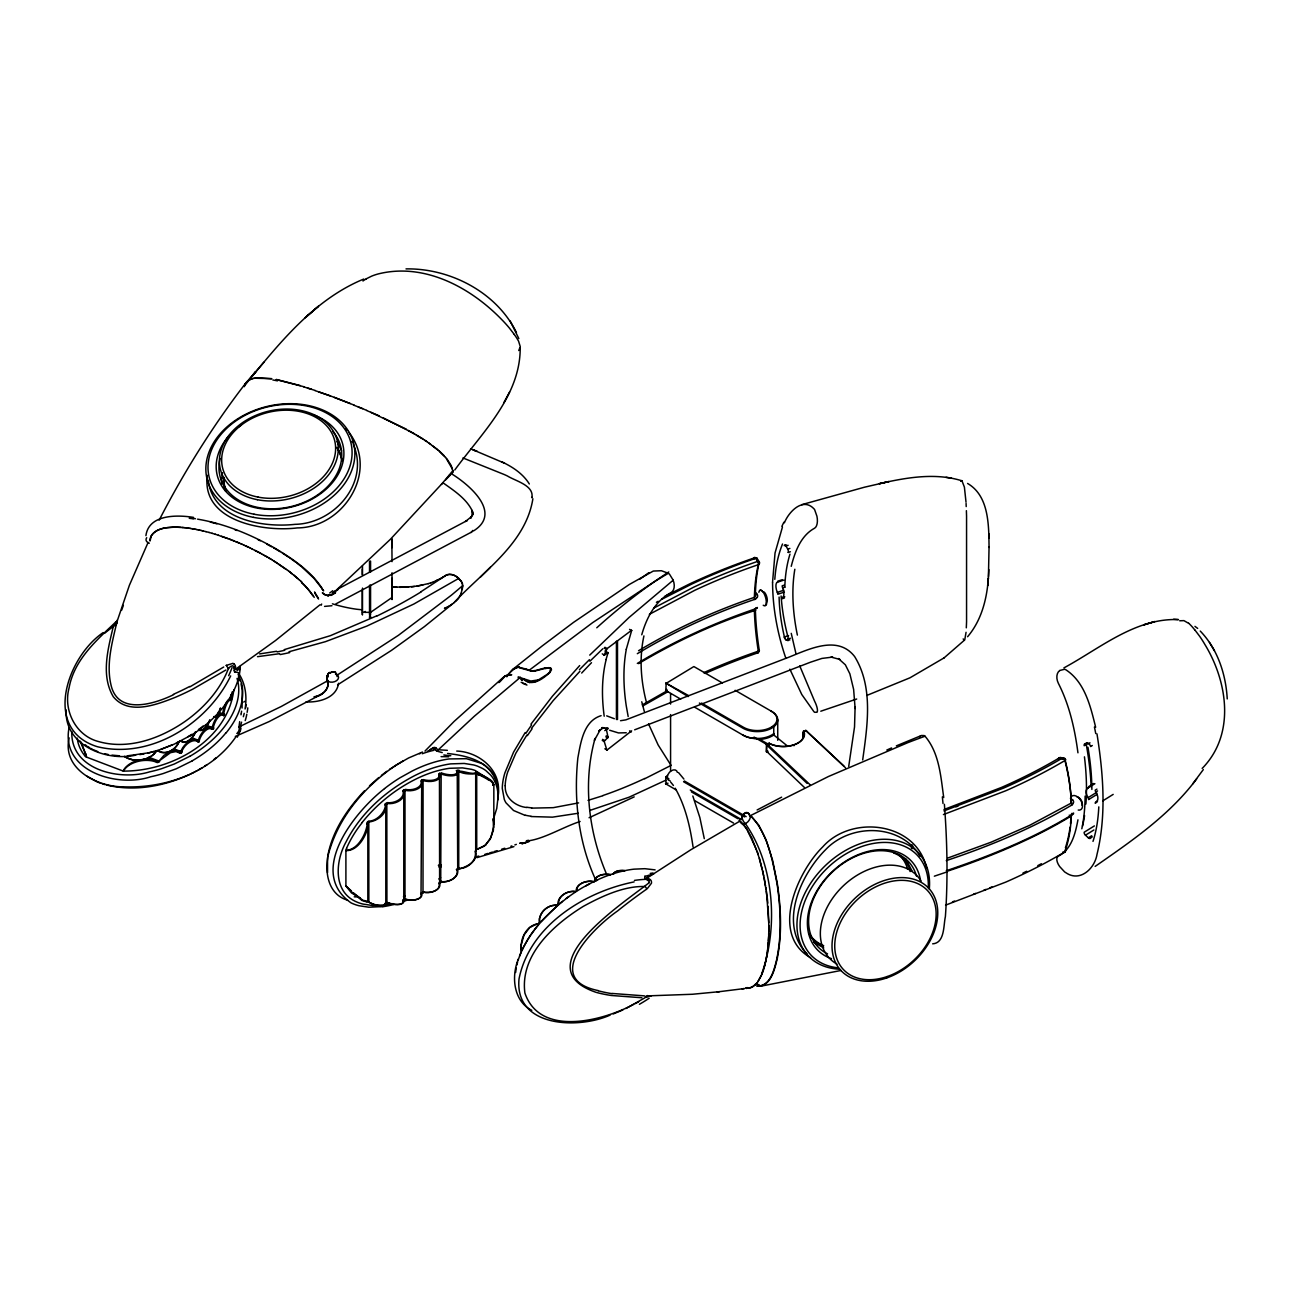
<?xml version="1.0" encoding="UTF-8"?>
<svg xmlns="http://www.w3.org/2000/svg" width="1292" height="1292" viewBox="0 0 1292 1292"><rect width="100%" height="100%" fill="white"/><g stroke="black" fill="none" stroke-linecap="round" stroke-linejoin="round"><path stroke-width="1.5" d="M345.901 886.037L345.901 850.491M362.261 614.54L362.261 591.219M362.261 574.569L362.261 569.013M365.2 612.489L365.2 611.423M392.041 599.569L392.041 578.283M392.041 547.663L392.041 539.281M787.426 746.001L773.747 734.97L773.763 726.605L772.067 726.718M777.736 719.725L777.736 740.3M71.819 731.53C70.317 769.919 119.817 781.127 149.63 771.841A91.684 59.125 -4.2 0 0 161.565 768.692L174.275 764.04L189.762 756.321M944.387 804.302C947.214 841.641 948.037 879.238 945.389 916.593C943.402 925.25 944.92 943.031 932.679 943.822M481.868 776.217L490.685 780.949L493.851 784.309L493.802 827.106M768.95 927.091L768.675 934.875M1096.973 733.856C1103.287 773.537 1106.598 815.058 1096.989 854.448C1094.744 868.531 1079.951 882.581 1065.819 872.665A7.219 3.472 49.9 0 1 1064.576 871.858L1059.65 866.528A10.368 5.12 50 0 1 1058.374 856.176C1071.617 849.377 1075.412 833.259 1077.948 819.822M493.883 784.712L492.866 785.278M423.001 892.82L423.082 779.932L421.741 779.98M233.82 689.912C227.392 740.817 171.206 771.356 123.418 771.098M772.535 582.45L775.038 552.992L782.451 527.023M385.807 902.833L385.791 805.126L386.825 803.995L386.922 903.415M768.772 931.855L768.95 925.54M608.048 652.654L606.061 659.485M498.001 799.748L498.082 796.954A54.522 34.561 -54.6 0 0 495.417 782.807L494.901 781.579M768.692 744.806L769.079 743.271A21.189 12.226 0 0 0 793.304 744.983A21.189 12.226 0 0 0 804.27 732.419A21.076 12.177 0 0 0 803.979 731.547L803.769 731.046M768.853 933.163L768.385 940.77M387.439 902.51A12.872 5.184 15.3 0 0 399.987 904.174A12.872 5.184 15.3 0 0 403.459 899.668L402.959 900.427L403.782 899.7L403.782 791.528A12.888 8.479 -10.8 0 1 400.035 800.378A12.888 8.479 -10.8 0 1 387.196 803.527M664.928 596.306L689.282 584.097A529.785 305.865 0 0 1 754.173 557.95A2.39 1.793 12.1 0 1 757.435 559.048L759.26 562.165A174.743 68.25 72.5 0 0 755.788 585.76L755.368 593.464A2.132 1.744 -69.8 0 1 755.675 594.159L755.255 596.468A1.873 1.68 -84.1 0 1 754.367 597.356C714.056 611.068 675.086 628.784 638.555 650.732M688.168 696.582L665.881 683.113L688.684 695.661M668.933 778.898L665.735 777.057L667.399 775.475M604.172 655.141L607.03 648.665L631.578 630.302M768.74 936.151L768.046 945.098M239.698 721.614L239.181 725.41A5.798 1.163 -81.9 0 0 239.101 727.348A3.731 2.164 -0.5 0 1 240.409 726.217L241.588 722.147M404.994 899.83L404.994 789.735L403.847 789.864M966.303 627.831L966.464 624.262A137.582 25.856 82.2 0 0 966.561 621.646L966.561 516.235A136.241 25.614 82.2 0 0 966.464 513.166L966.384 510.679M231.316 700.248L231.882 694.337M988.816 569.578C988.17 593.303 983.357 618.206 967.579 636.746M739.412 820.355L742.141 818.304A6.218 2.923 67.9 0 0 745.322 823.569C774.296 864.736 778.559 927.591 761.553 974.136M988.428 576.539L989.058 546.839M231.494 698.81L230.444 698.827L230.557 697.115M966.061 632.305L964.753 639.895L943.967 657.967M240.312 666.091C239.795 680.916 232.851 694.773 223.887 706.304A142.54 94.687 -5.7 0 1 190.328 735.81M150.082 540.944L151.099 536.568M223.581 715.784L223.5 714.04L218.316 712.102M739.105 820.21L741.091 818.611M768.401 942.029L767.755 947.94M774.118 735.035L773.795 734.938A20.979 12.113 0 0 1 772.099 736.02A21.237 12.258 0 0 1 760.148 739.395L757.08 738.733L759.131 738.426A20.462 11.806 0 0 0 773.714 733.695L773.843 733.598M423.098 892.013A12.484 7.413 -1.2 0 0 435.711 890.446A12.484 7.413 -1.2 0 0 439.619 883.147L439.458 773.327M439.748 883.066L441.153 882.371L439.764 882.63M987.653 585.696L988.348 578.025L987.702 585.147M230.638 696.259L230.8 694.547M493.528 827.526L490.895 837.491L485.598 845.065M631.675 630.448L626.265 649.311M231.914 693.933L232.124 691.979M532.885 498.728C525.779 543.932 482.723 571.516 453.783 602.912M521.031 944.791L521.322 950.25M768.029 946.309L767.61 949.329M366.831 901.735L367.832 901.057L367.832 823.941L366.831 823.698A11.466 8.673 -49.4 0 1 367.041 825.41C365.265 835.569 357.286 849.974 346.095 850.298M148.112 542.414L129.41 585.228L116.894 621.953A3.731 2.213 8.6 0 1 115.586 623.115L115.892 621.872M515.637 972.472L516.235 968.063M521.047 944.63L521.241 949.588M1070.503 823.731L1071.133 816.043A2.439 1.599 -69.7 0 1 1072.021 813.298M149.791 540.476C150.599 532.675 159.045 528.67 166.006 527.83M521.29 944.581C521.807 935.537 528.121 924.846 538.409 923.732A1.696 1.244 -73.5 0 0 539.426 921.761L539.458 918.305M521.306 944.42L523.987 935.166M145.915 535.663C148.758 514.119 177.424 514.797 193.574 517.398M767.432 950.734L767.723 949.119M475.747 851.541C478.218 863.008 464.086 867.433 457.723 869.613L457.239 770.5M767.254 952.107L767.561 950.508M242.072 708.048L242.25 689.88M327.538 857.42L327.538 872.681M462.278 589.556L462.633 585.68A7.219 5.459 35.5 0 0 462.455 584.275L462.439 583.693M767.383 951.881L766.85 954.836M518.754 350.536L520.288 346.724L518.609 341.266A43.024 30.572 50.8 0 0 514.264 334.466M403.782 899.83L404.832 899.781M69.074 727.622C60.401 771.259 117.427 788.023 150.76 776.75A95.479 61.661 -3.9 0 0 163.212 773.537L176.358 768.74L192.33 760.827M767.19 953.254L766.414 957.501M328.023 676.055L327.942 677.04L328.055 675.91M440.717 882.21L441.153 773.327L439.764 773.246M245.06 709.033C247.176 696.614 245.545 683.113 238.148 672.631M241.604 711.198L241.233 713.41M327.716 856.241C332.238 831.144 347.16 809.163 364.376 790.898M766.77 955.951L766.172 958.809M862.685 759.938C867.336 726.136 873.618 687.199 854.626 656.546C836.602 633.338 805.562 651.12 784.422 658.904L625.845 719.87L620.548 720.71M338.552 683.258C336.55 698.084 318.688 702.638 305.978 701.911M241.12 713.975L240.974 714.815M191.927 737.813L199.259 740.591A11.806 6.137 -62.2 0 1 205.363 730.707A11.806 6.137 -62.2 0 1 212.518 729.35L206.801 726.588M766.301 958.583L765.655 961.393M452.765 472.194L452.83 471.855A7.219 4.361 27.3 0 0 452.798 470.756L451.215 465.54L446.951 458.935M207.318 475.311C201.084 521.483 263.52 532.11 297.273 527.911C343.64 527.766 379.299 471.047 348.888 432.384M766.043 959.891L765.381 962.653M69.154 737.877C61.741 769.16 97.885 787.28 124.194 786.844C165.99 788.362 211.533 772.261 235.887 736.844M777.122 957.76C774.506 967.95 770.936 986.927 756.886 985.909M777.445 957.873C774.829 968.112 771.243 987.136 757.128 986.119M173.629 694.676C155.121 703.672 120.043 715.009 111.645 687.457C105.363 665.057 112.42 641.962 117.346 620.015M848.715 766.382L854.529 726.944L855.11 706.789L855.126 708.517L853.624 689.379L849.861 673.794L845.356 664.799L838.395 658.549L839.913 659.453L831.079 657.095L832.678 657.079L821.938 658.419L810.472 662.215L634.663 729.802M213.277 729.269L213.874 727.994L205.703 725.183M539.943 917.611C541.558 910.376 548.858 904.755 556.287 905.272A1.615 1.147 -24.2 0 0 557.837 904.707L558.386 903.544L558.176 904.352M367.8 901.235L368.85 902.026L368.801 821.227A1.777 1.373 -43.6 0 0 367.832 821.631M244.22 713.346L243.348 716.721M765.09 963.88L765.51 962.411M516.832 965.076L517.591 962.072M244.366 386.679L244.786 385.355M791.237 566.332C794.903 551.942 800.701 535.744 814.541 528.234A10.368 5.071 81.1 0 0 816.932 516.235L814.654 509.71A7.203 3.618 81.4 0 0 813.863 508.709C802.671 496.984 788.637 512.02 784.405 522.792M765.219 963.654L764.476 966.319M764.929 964.882L764.153 967.514M386.793 903.269L385.985 902.801M641.753 634.776C646.42 618.141 655.157 600.925 671.049 592.576A10.368 6.864 69.9 0 0 673.148 580.221M763.814 968.693L764.283 967.272M198.984 741.899L198.031 741.996L198.903 740.445M763.943 968.451L763.217 970.744M518.027 960.57C526.474 934.617 546.419 913.848 567.576 897.552A136.807 88.647 -52.6 0 1 583.516 887.071L595.709 880.595M461.26 593.093L462.762 585.551A945.97 546.161 0 0 1 451.279 595.273L398.437 635.309L336.954 675.248A27.568 15.859 42 0 1 337.034 676.572M518.318 959.068C511.196 976.558 513.344 1000.961 531.787 1010.344M762.829 971.859L763.071 970.986M121.658 610.179L123.37 605.367M556.287 905.272L557.692 904.723M762.425 972.941L762.684 972.101M244.656 385.517C278.281 344.56 313.262 299.825 363.779 279.04M384.838 903.479C387.923 908.712 372.015 904.416 368.85 902.026M493.011 820.468L496.758 808.453L498.421 793.789A58.237 36.79 -54.8 0 0 495.611 778.688L495.046 777.396A66.926 42.297 -54.7 0 0 490.605 770.517L485.485 765.768A81.945 51.793 -54.6 0 0 481.981 763.524L466.428 758.695L449.099 758.937A142.766 90.359 -54.7 0 0 411.89 771.179L400.019 777.784A136.807 86.871 -54.9 0 0 384.515 788.588M345.965 850.201L346.644 848.44M519.562 956.032L521.144 952.091M762.005 974.007L762.28 973.183M237.97 668.804L237.244 670.387M223.355 714.831L219.705 713.62M198.112 741.866L198.128 741.802A12.242 7.477 -51.8 0 0 181.623 751.96M439.7 883.26L439.458 882.84M761.876 974.265L758.033 981.549M178.974 742.076C175.922 749.57 165.877 755.723 158.254 751.169M460.533 594.74L461.389 592.98M454.784 469.981C481.528 433.321 520.45 396.402 520.208 347.806M761.44 975.315L757.451 982.34M230.67 675.91C207.673 723.326 150.728 759.825 97.255 746.679C41.683 729.334 67.572 656.497 103.198 632.579M457.675 869.758L457.449 869.225M649.133 882.711C624.311 902.656 523.276 967.611 596.177 992.369A212.486 148.063 -46.6 0 0 611.342 995.486L641.914 997.747M178.603 742.335C175.567 749.441 166.232 755.449 158.868 750.943M521.968 950.282L522.824 948.457M321.66 604.042L321.143 605.254M524.164 934.81L529.704 927.511L537.181 923.861M523.26 947.553L527.701 939.575M245.06 384.435L245.69 383.304M385.807 903.156L386.696 903.334M475.731 851.347A1.76 1.308 -76.7 0 1 476.732 849.345L476.716 773.601L477.685 772.713M159.142 520.192C184.045 471.903 212.922 425.601 246.158 382.594L246.982 381.641M224.162 715.413L224.566 714.105L223.564 714.056M503.832 402.684L509.516 392.122M477.281 772.664L475.876 771.889M459.677 596.306L460.663 594.627M151.019 536.148C155.541 528.412 165.78 527.491 173.822 527.152M452.362 473.114L452.959 471.693A7.219 4.361 27.3 0 0 452.927 470.595M181.155 753.091A1.615 1.05 -50.8 0 1 179.911 753.123L175.987 751.589L170.496 752.671L158.981 761.085L164.019 755.303L170.835 751.395L176.713 750.604L182.188 751.928L181.445 752.897M1073.539 813.815C1034.117 838.137 990.27 855.869 946.277 870.743M506.852 676.443L508.725 673.536M506.852 676.75L511.81 670.16L542.091 646.032L573.567 622.356L629.285 584.501L653.316 571.048L661.407 570.725L668.319 573.293A7.203 4.861 70.2 0 1 669.466 574.149L673.213 580.189L629.043 617.479L589.733 655.109M475.698 851.347L475.698 772.487C473.324 775.265 461.728 770.29 458.789 771.308C463.634 774.651 473.696 774.102 476.716 773.601M155.686 751.896L155.734 751.815A1.97 1.405 -31 0 1 156.138 751.314C150.841 760.374 133.964 763.055 124.355 756.482M421.483 892.917L421.03 893.693L421.741 781.24L422.791 780.933M498.906 682.612L504.623 676.314M528.234 938.719L530.463 935.279M525.23 732.516L513.602 752.073L504.865 772.955A42.41 23.369 -62.1 0 0 502.281 788.459L504.3 799.425A52.584 29.005 -62.2 0 0 505.963 802.8L513.554 810.504L525.23 815.413M526.861 735.067L515.815 753.268L507.627 772.228A33.204 17.539 -64 0 0 505.172 785.811M458.692 597.776L459.807 596.177M1203.337 769.548L1192.629 784.018M644.918 875.911L644.692 877.526A5.766 2.358 17.2 0 0 645.402 878.528A3.731 2.584 -47.3 0 0 647.47 877.785L690.832 849.765L739.702 821.244M158.125 762.442A1.97 1.437 -31.9 0 1 156.623 762.328L156.703 761.23L148.467 758.146M499.826 681.724L504.946 676.378A42.991 20.107 68.2 0 1 510.065 674.731L511.68 674.779M245.561 383.466L255.655 371.789L245.189 384.273M531.044 934.423L534.032 930.24M530.931 724.198L552.443 696.194L579.672 665.574M531.545 728.317L553.218 700.571L579.93 671.275M179.927 753.107L179.879 752.122L173.564 749.748M606.061 727.945L608.031 737.344L604.172 741.301L606.885 750.151L631.643 730.852M539.507 921.632C538.425 913.089 547.63 904.335 556.82 905.353M534.646 929.416L537.827 925.379M457.61 599.181L458.838 597.663M226.148 732.822C236.452 720.242 244.414 704.14 242.379 687.489A93.799 60.32 -4.3 0 0 241.636 683.436L238.099 674.23M1196.65 778.898C1169.599 815.123 1131.824 840.931 1095.148 866.415M115.796 621.969C96.319 640.444 74.064 659.905 69.057 688.022C63.033 710.18 75.743 735.762 98.563 741.56C128.489 750.119 160.386 738.491 185.079 721.42C202.489 709.082 217.605 692.851 226.488 673.277C227.731 670.306 228.781 666.236 232.544 665.751A2.148 1.599 -79.8 0 1 233.852 667.576M757.29 982.614L755.562 984.472M392.138 597.405L370.465 612.44L362.454 612.198M362.245 822.358C376.343 804.674 394.302 790.042 414.457 779.803A133.851 84.852 -54.6 0 1 449.471 768.304L462.471 767.884L471.467 769.321A89.196 56.541 -54.6 0 1 475.165 770.484L486.616 777.881A58.689 37.193 -54.6 0 1 488.231 779.77M199.21 741.705L199.323 740.607M255.655 371.789L253.426 374.389L263.923 362.228M509.403 672.971L514.41 668.755M475.553 851.573L475.295 851.767A1.793 1.373 -45.1 0 1 475.44 850.798M531.965 497.275C533.838 485.291 515.669 481.108 507.368 475.957A137.582 68.137 37.1 0 0 504.381 474.584L462.94 457.949M756.692 983.357L755.4 984.746M549.988 672.292L551.523 669.757L550.86 668.093A7.736 6.686 -82.2 0 0 548.438 667.673M445.692 479.849L450.65 474.648M456.415 600.489L457.739 599.052M541.057 921.567L558.693 904.384M441.476 484.452L442.898 482.917M422.985 892.707L421.741 892.804L422.791 892.514M424.987 751.072L454.154 721.388L503.622 677.04M647.97 875.75L647.47 877.785M480.398 577.136L490.33 567.269M589.879 661.246L602.831 648.762M442.235 752.59L438.327 751.524A5.766 2.116 14.2 0 1 436.599 750.749A3.731 2.164 -59.5 0 0 438.343 749.748L474.277 716.285L520.466 677.25M455.139 601.733L456.544 600.376M328.055 596.274L328.927 595.451M369.512 785.794L378.734 777.574M639.928 579.139L648.859 572.679M353.281 892.74L362.794 900.217L368.026 901.412M485.63 845.049L477.265 849.248L484.355 846.131L490.12 839.332L493.415 830.11L493.35 821.227M246.853 381.802L247.757 380.946M456.318 869.629L458.708 867.465M335.226 592.753L330.397 595.354M237.13 733.485L239.246 730.416A3.731 2.939 -4.6 0 1 240.635 728.72A4.102 2.439 -27 0 1 240.005 731.046A5.039 2.649 -33.4 0 1 238.923 732.209M335.597 592.737L331.382 595.257A11.257 6.04 67.2 0 1 330.687 595.402L390.232 539.458L441.751 483.935A945.97 682.887 -10.7 0 0 452.798 470.756M238.729 732.209L237.26 733.291M213.778 759.631L215.877 757.919M559.937 903.366L562.44 901.332M384.531 788.637C355.478 811.037 306.333 871.454 351.036 902.866A95.479 60.207 -54.5 0 0 359.014 905.74L368.834 907.21L382.884 906.548M526.571 669.224L529.332 670.144L592.624 622.647L654.091 581.885A945.97 546.161 -60 0 1 668.319 573.293M381.415 775.41L386.793 771.308M604.317 655.222L607.934 652.525M429.865 749.861L432.594 748.116M453.912 602.783L424.422 626.604L391.524 650.344L337.616 684.841M647.292 888.654L651.426 883.276A5.039 4.409 -29.5 0 0 651.426 881.709A4.102 3.537 -43.7 0 0 649.86 879.351A3.731 1.793 -56.6 0 1 648.1 880.546A14.713 6.072 16.8 0 1 645.257 878.544M604.43 655.157L602.25 653.849M247.628 381.108L248.613 380.316M566.219 898.424L568.771 896.583M445.417 575.651L420.853 591.817M473.47 530.947C502.879 512.73 468.544 484.08 451.118 473.55M181.106 740.962L180.266 741.043M438.812 878.996L440.637 877.736M450.86 605.011L452.475 603.881M389.506 769.37L403.039 760.956M394.658 766.124C365.604 786.053 340.91 814.428 330.154 848.408C323.63 866.625 325.859 894.048 347.726 900.217M438.925 883.05L441.46 881.322M234.611 671.937A5.798 1.421 -85 0 1 234.24 670.79A3.731 2.681 -10.1 0 1 235.532 669.256L275.535 640.509L320.028 604.769M403.492 790.042L402.959 791.059A12.258 8.091 -12.3 0 1 399.357 799.506A12.258 8.091 -12.3 0 1 387.261 802.655M512.827 669.385L514.426 668.416M944.145 657.854L909.988 677.799L866.787 695.451M204.653 766.172L207.043 764.589M1059.666 670.5L1064.576 669.272A7.203 4.99 68.5 0 1 1065.819 669.757C1084.909 682.208 1090.545 706.449 1095.648 727.251M443.188 577.12L445.546 575.521A10.368 7.72 36.2 0 1 458.757 578.364L460.873 581.045M226.148 665.445L232.835 663.41M315.216 696.808C322.402 695.516 329.557 689.201 327.926 681.272M427.507 751.314L428.427 750.733M223.726 667.011L189.94 686.827M228.151 668.578L228.523 668.335A3.731 1.308 57.5 0 1 226.342 665.315M225.874 670.015L193.106 688.959A212.486 153.393 -10.7 0 1 175.001 697.454C156.38 704.754 128.651 715.542 113.276 696.711C100.469 674.957 108.27 648.051 113.599 625.167A3.731 2.471 16 0 0 116.522 624.052M666.688 689.33L665.606 690.396L680.674 699.133M719.45 991.675L692.464 994.259L646.921 995.906A3.731 2.277 89.5 0 0 644.95 997.795L625.99 1008.487M1087.589 743.627L1084.198 745.726A2.455 1.583 62.6 0 1 1085.474 743.691L1087.153 742.625M1085.474 743.675L1090.028 742.884M1092.305 745.5L1090.626 746.55A2.439 1.583 63.1 0 0 1088.349 743.966M1096.924 789.105L1095.212 790.171A2.422 1.47 58.7 0 0 1095.842 791.98L1096.181 792.529A8.123 4.829 58.8 0 1 1096.23 801.912M1095.842 791.996L1097.554 790.914M1097.554 801.056L1095.842 802.122A2.422 1.437 57.6 0 0 1095.228 803.236L1096.924 802.154M1102.819 800.846L1113.187 794.386M1094.389 825.911L1084.198 832.209A2.455 1.324 54 0 0 1085.474 835.181L1093.904 829.981M1085.474 835.197L1088.349 837.83L1091.724 835.73M1090.626 837.894L1092.305 836.845M449.325 605.964L451.005 604.898M1093.759 783.485L1088.607 786.683A2.422 1.454 59 0 1 1087.993 787.958L1094.889 783.695M394.932 765.768L408.627 757.952L422.5 752.041M1096.617 792.367L1088.009 797.697A2.422 1.421 57.8 0 1 1088.591 799.587L1097.215 794.273M1063.897 667.899C1099.799 648.519 1135.426 617.786 1178.482 619.611L1173.62 619.256M202.182 767.723L198.274 770.016M248.484 380.478L250.486 379.315M190.182 735.697L174.242 744.127L161.129 749.279M1073.377 802.397A5.313 4.296 51.9 0 1 1072.037 804.916C1032.453 828.317 989.817 846.066 946.277 860.617M1069.243 815.139A10.74 6.508 57.5 0 0 1071.133 816.043C1035.796 837.797 990.011 856.984 948.005 871.002M327.877 680.642L281.171 706.53L240.409 726.217M429.364 750.151L432.029 748.827A2.148 1.066 -31.4 0 1 434.128 748.94M440.863 578.477L443.317 576.991M421.483 780.093L421.741 781.24M638.555 663.636C675.458 641.785 714.767 623.035 755.594 610.308M638.619 1001.768L635.422 1003.593M649.343 614.346L694.757 590.315A521.903 301.311 0 0 1 758.307 564.685A2.519 2.116 -4.9 0 0 759.421 562.101M529.72 682.37L535.922 681.449L546.419 674.876A30.798 25.533 -86.7 0 0 549.746 672.066L550.602 668.513M637.327 653.687C674.343 631.368 713.83 613.232 754.754 599.359A2.422 0.953 72.4 0 1 754.383 597.372A172.999 68.137 72.4 0 1 758.307 564.62A2.439 0.969 72.4 0 0 757.58 561.439L755.755 558.322A2.439 0.953 72.4 0 0 754.205 557.966A181.284 71.399 72.4 0 0 753.947 559.016M637.327 663.426C675.054 640.638 715.38 622.308 757.144 608.257M642.269 704.931L667.14 690.768M643.125 705.739L667.899 691.705M666.252 682.709L665.751 690.655L667.205 690.251M605.98 728.72L607.725 727.703M604.769 730.626L608.257 728.623M675.877 789.767L665.509 783.663L667.996 783.21M766.98 744.014L810.068 784.745M653.671 608.128L693.788 587.133A523.26 302.102 0 0 1 757.58 561.422A2.471 1.163 -33.1 0 1 759.244 562.165M366.217 278.83L371.531 276.197A93.767 66.635 50.8 0 1 378.669 273.823C424.196 262.631 469.884 287.05 501.038 318.882A96.335 68.46 50.8 0 1 509.274 327.91L514.297 334.45M471.855 531.9L335.823 603.929M656.417 602.298L658.193 601.297M447.759 606.836L449.471 605.851M322.031 693.966L269.188 721.55L235.322 736.424M385.743 803.414L386.922 803.123L386.825 803.995M236.953 669.644L235.532 669.256M661.762 599.31L691.414 584.242A526.797 304.153 0 0 1 755.739 558.322A2.471 0.807 -46.7 0 1 757.096 558.354M741.204 818.547L741.834 818.207A5.733 3.844 -74.9 0 1 745.839 813.023A5.733 3.844 -74.9 0 1 749.748 815.995M741.333 818.482L741.705 818.288A5.976 3.989 -75.8 0 1 745.726 812.603A5.976 3.989 -75.8 0 1 749.78 815.753M195.463 771.566L196.885 770.807M450.31 474.842L449.971 475.036A10.368 6.266 28.5 0 1 449.261 475.262M337.729 589.071L467.171 520.531L465.572 521.467L471.645 516.445L470.627 518.237L473.34 513.522L472.274 515.363L472.113 510.453L472.743 514.022L472.84 512.084C467.074 499.083 454.445 490.976 443.285 482.982M585.631 885.941L589.588 883.857M757.112 809.971L781.628 797.164M441.008 578.364L433.45 581.917M665.768 780.223L629.043 797.212L589.733 810.472M633.661 1004.352C603.622 1020.518 540.201 1037.799 524.907 993.08C519.723 954.869 553.767 924.62 583.241 906.403C601.701 896.26 624.537 885.634 645.289 886.554C645.968 887.862 647.76 889.122 645.596 889.865C636.068 896.616 626.685 903.576 617.624 910.925C594.368 926.962 540.912 978.9 598.261 990.593M194.026 772.325L191.103 773.779M176.649 742.852L180.557 740.865M447.904 606.723L444.496 608.419M249.388 379.945L251.52 378.911M376.941 615.767L330.381 635.68L284.256 649.634M644.74 778.737L671.049 765.397L658.145 744.967L648.519 723.891M634.194 796.889L589.071 817.755M189.617 774.506C163.922 786.327 134.19 791.835 106.364 784.987M436.131 580.754L438.602 579.607M444.626 608.306L446.305 607.531M886.813 750.038L891.577 747.939M622.825 1009.973L613.28 1013.945M172.611 744.741L161.387 749.166M896.341 745.872L921.454 735.503L924.119 735.568A7.203 3.779 80.2 0 1 925.024 736.214C939.365 753.01 940.754 776.557 943.725 797.535M580.092 821.486C563.877 826.686 544.546 838.605 528.59 840.801M989.898 887.782L991.901 886.958M983.826 890.236L985.861 889.413M421.224 893.644L421.305 893.612A142.54 90.117 -54.7 0 0 423.97 892.174M525.263 842.82L526.361 842.4M973.538 894.209L975.622 893.418M538.602 679.867L530.818 681.045L520.983 677.864M522.016 843.563L529.122 841.221M430.85 582.87L433.595 581.804M955.854 806.854L957.97 806.095M767.642 750.749L766.544 751.153L766.64 744.014L766.366 751.831L768.029 751.734M943.951 810.908L1003.787 788.007A526.797 304.153 0 0 0 1062.541 757.984A2.471 2.148 -67.1 0 1 1065.173 759.034M943.418 814.574L1005.677 790.801A529.785 305.865 0 0 0 1064.947 760.52A2.439 1.47 57.7 0 0 1062.557 758L1059.731 757.677A523.26 302.102 0 0 1 1001.462 787.442L943.967 809.519M948.005 857.953L990.98 842.239L1029.853 825.217L1071.326 803.026L1071.133 798.973A179.217 108.48 57.5 0 0 1064.899 759.195L1064.027 759.115M952.462 901.816L954.594 901.057M945.55 905.159L1005.677 882.145A529.785 305.865 0 0 0 1064.947 851.864A2.39 1.809 16.1 0 0 1065.351 849.684M856.693 699.02L820.791 711.214M366.75 823.731L366.831 823.698A1.986 1.534 -45.2 0 1 367.267 822.18M610.099 1015.108C578.8 1029.191 514.394 1027.851 519.013 978.997C529.51 925.783 584.388 891.868 634.114 881.903M419.335 753.801L420.336 753.478M516.348 844.387L514.846 844.903M651.426 995.793L650.344 995.906M934.342 876.186L946.907 871.955M602.831 795.743L588.038 800.362M405.204 896.083L403.459 896.664M511.858 845.905L510.857 846.244M1179.693 620.774L1183.924 620.628L1188.624 623.325M158.286 751.056L158.738 750.846A1.777 1.244 -31.7 0 0 157.866 750.636M783.905 580.06L777.316 582.224A2.422 0.985 72.7 0 0 777.768 581.19L782.161 579.753M783.905 590.202L777.316 592.35A2.422 0.953 71.3 0 1 777.768 594.239L784.357 592.091M786.408 544.966L784.244 545.66A2.439 1.114 76.5 0 1 785.972 545.999L788.12 545.289M785.972 545.983L787.732 549.116L789.88 548.422M788.233 552.459L790.397 551.749M788.572 635.599L784.244 637.004A2.439 0.856 67.5 0 0 785.972 639.847L789.88 639.944M785.972 639.879L788.12 639.169M788.233 638.942L790.397 638.248M784.422 585.098L782.225 585.809A2.422 1.001 72.4 0 0 782.613 587.795L784.809 587.085M784.422 598.002L782.225 598.713A2.422 0.969 71 0 1 782.613 597.55L784.809 596.823M768.692 743.514L769.58 743.562A20.43 11.79 0 0 0 792.949 745.226A20.43 11.79 0 0 0 803.527 733.081A20.333 11.741 0 0 0 803.317 732.419L803.043 738.039M501.667 849.215L504.736 848.23M428.185 583.709L430.979 582.74M251.391 379.073L252.57 378.572M534.823 671.081L545.192 668.368M601.103 715.671C583.548 721.001 580.706 742.642 577.847 758.016C573.68 798.876 578.235 841.657 595.418 879.271M534.613 670.758L545.176 667.899M494.028 851.606L497.081 850.669M489.458 852.978L492.51 852.074M476.942 857.646L513.909 846.648M646.323 997.392L649.246 996.245L648.083 995.777A14.696 10.158 -22.5 0 1 647.486 995.551M484.904 854.319L487.94 853.431M403.928 899.507L404.8 899.587M801.767 504.655L864.38 487.229L889.041 481.545L879.367 483.676C906.128 477.652 934.907 472.436 961.765 480.737M428.314 583.596L417.122 586.164M439.878 774.263L440.766 774.376M492.963 784.955C495.417 781.062 484.678 776.686 481.189 774.602M529.413 841.383L522.016 843.837M475.795 856.871L478.815 856.047M235.499 672.389L234.595 671.969M252.441 378.734L253.684 378.298M331.947 605.722L324.567 606.4M578.606 802.897L553.267 807.662L531.545 808.13M314.004 696.808C321.32 695.742 329.476 689.783 327.926 681.53M773.908 734.873L773.989 733.614M369.011 821.227C377.506 820.646 385.129 812.006 385.533 804.916C387.487 813.75 377.103 821.163 369.06 821.97M289.02 651.749L325.423 641.672L366.896 626.071L413.828 604.042L458.676 578.445L460.194 580.156M578.332 813.233L552.475 817.158L530.931 816.544M841.076 970.453L761.747 986.006M422.855 585.001L411.437 586.875M650.231 873.408L653.074 872.988M253.539 378.459L257.318 377.765M276.617 651.265L259.627 653.913M143.945 753.898L139.811 754.625M666.107 784.276L665.735 777.057M438.343 865.317L441.299 864.784M279.573 653.687L257.512 656.675M402.959 791.059L404.8 790.704M626.249 732.742L618.497 732.935L609.663 730.238M441.283 866.771L438.812 866.9M254.718 378.233L271.691 378.621M441.202 865.511L438.731 865.478M127.262 755.852L148.725 752.8A95.479 63.243 -5.9 0 0 161.112 749.247M717.205 991.949L744.45 988.558L742.06 988.848M964.268 640.202L963.17 638.926M166.991 527.669L175.195 527.136M386.033 904.868L372.371 905.482L362.842 904.045A91.684 58.124 -54.6 0 1 355.155 901.267C332.69 890.463 335.71 860.294 346.127 841.754C360.759 813.072 386.001 790.526 414.344 775.798A138.858 88.017 -54.6 0 1 450.65 763.879L464.216 763.443L473.68 764.961A94.332 59.803 -54.6 0 1 477.588 766.188L482.449 768.417A78.295 49.629 -54.6 0 1 485.808 770.565L490.685 775.087A63.147 40.02 -54.6 0 1 494.901 781.579M135.757 755.126C106.299 761.892 63.954 744.967 66.215 709.922M414.425 586.439L399.712 587.359M604.285 727.816L601.426 728.413L603.364 727.735L598.81 731.159L600.247 729.77L594.385 740.332L595.047 738.459C582.676 782.613 588.538 831.563 606.271 873.489M408.724 586.988L393.366 587.117L396.692 587.149M406.011 268.897C450.084 268.138 496.677 292.218 516.445 332.529M258.497 377.845L271.562 378.782M457.772 770.08L459.241 770.371M509.759 674.634L511.406 674.715M748.52 987.766L746.76 987.621M748.326 988.041L746.808 987.944M174.953 527.168L180.735 527.33M644.466 995.874L612.085 993.451M176.326 527.184L183.512 527.556M447.355 750.329L438.343 749.748M356.479 896.939L354.218 896.793M519.222 667.706L531.706 671.21L529.332 670.144M519.287 667.366L526.215 669.095M119.51 755.804L111.919 755.109M181.897 527.459L184.917 527.685M362.325 609.84L356.947 609.275A171.368 117.265 48.4 0 1 332.399 603.816M1063.494 759.05L1062.072 758.905A2.471 1.809 -80.8 0 0 1059.731 757.693A2.439 1.47 57.7 0 0 1058.584 759.228M189.407 517.963L195.463 518.722M189.391 518.318L193.412 518.786M184.691 527.717L186.323 527.847M602.12 727.574L605.011 727.897M532.595 671.016L531.626 670.823M186.096 527.863L187.744 528.024M456.722 751.056C479.364 751.863 502.12 770.613 498.098 794.951L498.066 792.141M187.518 528.04L189.165 528.218M447.597 753.478C464.571 755.432 484.161 759.454 493.463 775.41M188.955 528.234L190.602 528.428M946.035 477.297L951.461 478.153M190.376 528.444L193.671 528.929M191.91 528.703L195.221 529.219M655.109 869.871L644.821 868.692L633.936 869.161A142.766 92.798 -52.7 0 0 595.709 880.692M366.767 901.945L361.938 900.476L353.039 892.966M194.995 529.236L196.772 529.51M526.861 807.516C515.718 806.483 504.348 797.875 505.269 785.73M196.562 529.542L198.322 529.833M276.359 379.444L300.277 385.614M276.23 379.606L303.927 386.744M198.112 529.849L199.889 530.156M104.636 753.721L108.221 754.496M199.679 530.188L201.455 530.511M201.245 530.544L203.038 530.883M529.655 682.58L523.147 678.849M202.828 530.899L206.106 531.642M606.675 715.849L614.346 718.723M602.928 727.671L603.848 727.897M757.112 738.749L756.854 738.669A19.751 11.402 0 0 1 743.11 735.196L694.579 707.144M130.799 759.357C139.681 762.28 151.471 758.372 155.993 751.427M457.869 771.033L458.757 771.372L458.741 868.305C466.767 869.403 476.764 861.005 475.343 851.961M205.912 531.658L209.191 532.449M755.529 610.405L755.432 610.373A10.74 4.199 72.5 0 1 754.399 609.517M208.997 532.482L212.292 533.321M130.718 759.066L127.52 758.226M104.943 784.599L102.165 783.743M212.098 533.354L215.425 534.258M518.237 676.798L520.321 677.589M215.231 534.29L218.542 535.243M303.798 386.906L311.372 389.167M307.496 388.101L315.151 390.442M218.364 535.276L231.171 539.733M823.747 947.924L813.621 942.126M315.022 390.604L330.461 395.917M221.513 536.325L227.828 538.554M318.817 391.928L334.321 397.338M100.824 783.291L98.37 782.371M192.621 739.089L197.902 741.107A12.872 7.784 -52.9 0 0 180.767 751.702M175.001 749.279L181.364 751.669M148.709 757.225L158.981 761.085M229.411 539.152L234.337 540.977M367.832 901.832C372.161 903.576 382.965 910.069 384.871 903.56M470.595 448.792L504.591 463.214M97.804 751.621L93.654 749.861M350.245 403.54L334.353 397.403L354.315 405.187M232.576 540.379L239.101 542.947M528.896 840.834L528.396 840.607A6.056 3.165 72.2 0 1 528.105 840.398M756.434 652.492L757.596 652.961A2.471 2.099 -71.5 0 0 759.212 649.908A174.759 68.266 72.5 0 1 755.755 618.351L755.368 610.341A2.455 2.003 -58.4 0 1 756.385 607.87M354.186 405.349L362.584 408.595M810.617 957.711C769.418 934.552 797.471 871.616 822.778 846.858C851.816 814.025 916.997 822.261 926.622 868.482M235.758 541.655L240.7 543.625M360.097 898.069L351.505 892.933L345.965 886.086M358.32 407.028L366.75 410.355M961.959 480.785L964.397 487.116L966.012 502.136M97.288 781.935L86.677 776.056M366.621 410.517L379.331 415.895M127.633 757.984L124.775 756.434M240.538 543.657L242.282 544.32M370.82 412.326L406.302 429.186M242.121 544.352L243.881 545.03M243.72 545.062L248.662 547.227M245.319 545.789L250.26 547.986M383.401 417.994L414.619 433.837M528.493 840.656L528.573 840.704A6.363 3.392 72.6 0 1 527.992 840.284M250.099 548.034L251.843 548.761M251.698 548.809L259.821 552.831M481.157 775.862L478.573 774.554M502.007 461.938C512.666 466.945 523.034 473.793 529.332 483.983M230.574 699.893L230.977 700.555A12.29 3.714 -77.8 0 0 223.629 714.67M254.879 550.392L261.42 553.687M480.511 774.247L479.106 773.488M91.054 748.52L92.346 749.198M261.275 553.735L263.003 554.543M408.256 430.478L422.791 438.812M262.857 554.607L267.751 557.223M264.456 555.479L270.884 559.081M629.559 629.365L631.643 630.561M722.373 682.951L693.869 666.559L665.735 683.63M735.132 690.316L771.55 711.343A20.43 11.79 0 0 1 773.779 726.782L772.535 727.671A20.43 11.79 0 0 1 742.642 728.026L699.376 703.058M604.866 647.276L607.127 648.584M701.508 703.074L743.175 727.121A19.687 11.37 0 0 0 771.211 727.235A19.687 11.37 0 0 0 771.017 711.052M604.22 648.116L606.465 649.408M768.692 744.337L757.936 738.459A20.704 11.951 0 0 1 753.171 738.233A20.365 11.757 0 0 1 742.642 734.906M604.963 651.023L608.015 652.783M754.027 737.086L767.254 744.725M629.559 730.868L631.368 731.918M606.19 735.859L608.015 736.908M684.324 780.966L746.146 816.641M605.883 736.892L607.741 737.958M683.597 781.757L744.547 816.948M602.557 739.363L604.478 740.461M690.299 790.01L741.56 819.612M602.25 740.397L604.204 741.527M691.365 791.851L737.829 818.676M604.866 748.779L607.127 750.087M694.579 800.572L733.549 823.069M273.823 547.55C291.911 558.354 310.484 570.499 322.192 588.506M273.678 547.856L280.186 551.716M269.188 558.209L272.45 560.017M416.557 435.21L426.748 441.428M89.81 747.81L87.42 746.324M272.321 560.082L277.102 562.957M273.872 561.051L287.68 570.418M346.046 850.588C357.609 851.17 366.476 836.021 368.042 825.75A12.161 9.076 -48.7 0 0 367.849 823.973A1.696 1.276 -76 0 1 368.866 822.019L368.85 821.97M282.334 553.057L288.746 557.24M967.595 483.45C986.636 494.578 988.412 518.593 988.961 538.36M278.523 564.023L286.178 569.304M424.664 440.281L430.575 444.109M289.779 557.95L290.813 558.661M428.556 442.914L437.713 449.664L445.482 457.481M291.83 559.388L295.9 562.343M794.354 744.66L793.966 745.759M523.373 678.946C530.431 686.44 540.314 680.609 546.71 675.231A31.202 26.002 -89.3 0 0 550.037 672.373M85.191 744.725L86.289 745.532M1194.955 626.362L1197.668 628.413M287.777 570.337L292.121 573.826M806.983 953.803C778.107 924.248 800.669 874.474 825.604 849.684C850.588 823.149 900.427 823.343 920.001 856.111M432.303 445.643L437.584 449.826M296.902 563.102L301.117 566.397M289.279 571.452L297.838 578.622M156.639 762.312C146.771 757.871 129.2 761.133 123.402 771.033M293.672 574.908L299.227 579.866M750.539 815.817C768.159 833.453 772.309 860.004 776.993 883.405A189.956 89.455 67.8 0 1 777.025 957.647M301.957 567.075L313.924 578.267L323.678 590.751M347.08 886.958L346.062 886.151L351.424 890.979M740.122 821.631L741.883 823.036M666.155 690.736L665.735 689.88M347.322 887.152L348.146 887.879M843.918 766.059L805.562 730.238L845.549 767.803M741.366 822.552L740.364 821.68A6.218 4.199 -51.3 0 0 746.324 823.052A6.218 4.199 -51.3 0 0 750.297 815.623M439.409 451.134L444.173 455.737M347.742 887.749L351.731 891.674M299.308 579.769L301.94 582.417L300.681 581.029M807.161 783.437L766.237 744.612L769.305 743.207L769.58 744.854M804.399 787.458L766.431 751.201L766.98 752.106M741.64 822.988L744.353 825.75M86.37 757.177L85.385 756.127M742.157 823.488L745.371 827.042M1200.252 631.061C1217.662 649.101 1225.866 674.246 1227.238 698.907M678.478 772.535L683.904 779.06M670.613 782.015L673.423 785.488M345.965 428.766L347.467 430.543M445.611 457.32L452.394 469.077M1194.858 629.931L1199.735 636.391A93.767 68.363 41.1 0 1 1205.048 644.756C1226.625 680.222 1234.942 730.238 1206.017 764.218A96.335 70.236 41.1 0 1 1202.141 768.417M744.66 826.363L745.872 827.736M905.498 858.599L912.249 871.325M460.679 580.479L461.179 581.497M745.678 827.72L746.857 829.141M323.194 590.622L322.079 588.942M746.178 828.414L747.341 829.868M747.147 829.868L756.466 849.587M314.231 597.405L312.47 594.821L313.504 596.242M747.632 830.611L751.023 836.699M461.309 581.368L461.712 582.417M1209.457 642.447L1214.432 650.683M337.05 441.525L341.572 450.86M510.195 321.046L518.835 338.569M461.583 581.836L461.938 582.87M675.199 788.201C685.454 806.16 690.138 826.718 693.061 847.019M494.077 776.54L495.191 778.882M751.589 837.442L758.242 854.852M538.409 923.732L537.86 923.764A1.986 1.486 -45.6 0 0 539.232 922.956M238.406 676.782L238.875 677.815M352.005 441.299L352.7 442.849M80.039 741.027L85.773 754.431M777.299 592.301L777.073 591.752A8.123 3.327 71.8 0 1 777.09 582.353M789.864 669.175L801.783 694.515L813.863 711.601A7.219 2.083 63.3 0 0 814.654 712.296L816.98 712.263A10.368 3.02 64.2 0 0 814.541 701.055L799.764 665.961M81.202 742.189L86.015 755.239M692.819 796.001L699.86 817.561L704.285 838.637M353.346 444.432C369.835 483.03 334.176 523.648 295.044 524.342C262.841 527.895 212.389 519.529 208.303 480.156M462.278 583.225L462.455 584.275M495.676 780.093L496.128 781.321M239.731 679.931L240.118 680.997M785.843 658.258C777.542 633.904 772.697 608.274 772.568 582.514M757.241 851.25L762.151 868.999M85.902 754.092L86.596 757.144L123.095 771.033C128.344 760.455 146.335 756.547 156.703 761.23A1.696 1.308 -4 0 0 158.932 761.036M237.034 678.397L237.744 680.965A89.875 57.962 -4.2 0 1 238.455 684.857C240.409 701.055 232.657 716.705 222.676 728.946A138.809 89.536 -4.2 0 1 189.811 756.353M759.47 858.276L763.669 875.928M644.32 711.488L641.753 701.782M795.872 653.284L791.237 633.338M86.16 754.948L86.354 757.015M241.023 683.888L242.137 689.12M225.196 488.344L224.84 486.906A60.74 39.454 -22.3 0 1 224.114 477.459M496.903 783.889L497.485 786.537M762.7 870.647L765.51 886.005M521.306 951.397L521.096 950.218M576.91 890.479L576.91 890.527A11.806 7.639 -7.7 0 1 593.109 881.483M628.17 716.543L626.265 705.917A182.737 105.508 60 0 1 626.297 649.327M221.869 483.935L221.255 478.524M764.137 877.478L766.98 896.503M493.528 821.001L493.883 824.441M777.316 883.405L772.616 860.359L766.221 840.365L758.775 825.184L750.7 815.51L828.447 776.508L907.856 742.642A945.97 659.13 -46.6 0 1 925.024 736.214M765.914 887.62L766.172 889.381M766.431 891.125L768.788 922.617M1077.948 752.816C1074.799 728.93 1069.405 704.964 1058.39 683.371A10.368 7.187 67.2 0 1 1059.698 670.564M767.303 898.069L767.836 903.108M230.444 698.827L230.557 699.779A12.92 4.118 -77.4 0 0 222.482 714.654M768.11 906.403L768.821 925.734M806.499 730.691L803.204 731.353L803.382 737.554M966.077 503.412L966.206 506.577M988.832 533.725L989.074 547.453M912.523 845.097L912.523 848.602M911.522 844.968L911.522 848.473M670.58 693.562L670.58 704.075M670.58 714.589L670.58 771.276M617.495 641.203L617.495 719.547M616.429 641.203L616.429 719.547M391.831 538.683L392.041 561.632M392.041 572.776L391.831 599.23M370.562 561.035L370.562 572.13M370.562 585.082L370.562 614.976M370.562 616.284L370.562 617.576M369.528 561.148L369.528 572.259M369.528 585.211L369.528 615.25M369.528 616.542L369.528 617.834M362.487 565.912L362.487 575.15M362.487 588.102L362.487 614.879M272.822 379.961A148.564 53.311 34.7 0 1 277.473 380.865M362.971 280.994A40.23 28.585 50.8 0 1 366.266 278.91M338.504 449.519A60.159 45.026 -13.5 0 1 341.75 460.049M226.197 490.863A60.159 45.026 -13.5 0 1 223.241 478.088M335.468 674.053A6.218 4.167 -9.4 0 1 336.647 680.626A6.218 4.167 -9.4 0 1 326.908 680.399M149.323 543.205A6.218 4.231 -8.2 0 1 146.707 537.682M532.046 497.339A43.024 21.302 37.1 0 1 531.642 497.678M472.84 530.431A529.785 235.935 -69.4 0 1 471.079 532.53M203.167 725.975A138.809 92.071 -5.6 0 1 198.419 729.673A12.468 5.749 -68.7 0 0 209.659 720.015M191.701 734.373A138.809 92.071 -5.6 0 1 188.115 736.65M154.055 751.492A91.684 60.805 -5.6 0 1 148.031 753.042M239.553 668.012A31.218 14.6 52.1 0 1 236.872 669.224M235.645 669.014A10.837 3.117 -81.4 0 1 235.467 666.236M233.868 667.576A3.731 1.857 -5.1 0 1 235.305 666.446A4.102 3.375 -36.9 0 0 234.094 664.072M189.633 686.488A215.15 149.969 -12.6 0 1 173.386 694.321M116.894 623.325A10.837 6.024 -57 0 1 117.023 621.904M232.108 667.496A132.737 91.522 -17.6 0 1 228.652 675.684M234.32 670.58A14.696 3.537 -85 0 1 233.997 667.334M104.49 633.387A135.079 97.756 -10.4 0 1 115.182 625.231M239.941 669.046A73.321 29.813 53.9 0 1 239.149 670.241M237.631 672.276A28.295 8.656 74.7 0 1 235.37 671.662M330.574 594.708A17.006 9.868 -87.1 0 1 322.855 592.947M220.302 708.097A12.484 4.57 -76.1 0 1 213.858 717.254M195.447 731.773A12.888 7.074 -60.4 0 1 180.702 740.946M157.01 750.862A1.696 1.26 -2.6 0 1 158.092 751.088M220.593 708.371A11.822 4.264 -76.5 0 1 213.874 716.543M195.835 731.757A12.258 6.88 -59.8 0 1 181.478 740.655M209.982 720.193A11.806 5.507 -68.7 0 1 199.275 729.189M232.915 663.474A5.039 4.102 -49.3 0 1 234.143 664.023M338.052 588.877A3.133 0.888 -30.1 0 1 337.89 589.782M337.164 589.976A14.583 4.07 -24.5 0 1 336.162 591.025M335.161 590.848A31.702 10.772 -15.6 0 1 332.9 592.657M318.203 597.938A21.932 3.488 62.7 0 1 314.554 591.93M197.563 519.158A190.279 109.755 41.1 0 1 273.807 547.63M301.698 582.66A45.608 26.179 41 0 1 312.293 594.853M330.3 594.74A16.99 9.851 -87.6 0 1 322.338 592.818M210.338 522.113A189.956 109.513 41.1 0 1 216.895 523.809M234.789 529.639A189.956 109.513 41.1 0 1 237.114 530.511M258.012 539.652A189.956 109.513 41.1 0 1 260.257 540.767M267.008 544.271A189.956 109.513 41.1 0 1 271.498 546.726M332.755 590.702A22.448 5.879 -25.7 0 1 329.718 592.996M301.763 582.547A45.398 26.05 41 0 1 312.309 594.691M318.575 599.052A21.496 4.005 63.6 0 1 314.731 592.867M313.843 415.007A64.648 48.369 -13.5 0 1 333.029 481.916A64.648 48.369 -13.5 0 1 242.589 503.525A64.648 48.369 -13.5 0 1 229.653 435.113M238.794 426.877A64.648 48.369 -13.5 0 1 241.378 425.02M332.722 431.35A62.161 46.512 -13.5 0 1 291.233 506.529A62.161 46.512 -13.5 0 1 220.092 458.45M221.836 478.379A61.854 39.018 -25.8 0 1 222.499 472.791M225.228 490.718A59.642 39.309 -12.2 0 1 224.146 487.068M336.679 447.387A60.191 50.146 -2.6 0 1 342.202 460.969M247.789 707.871A70.769 41.086 -48.2 0 1 247.143 712.328M246.804 714.201A31.218 12.758 -59.2 0 1 245.222 720.581M240.732 728.446A10.837 2.842 -79.7 0 1 240.554 725.959M240.215 730.61A132.737 79.587 6.6 0 1 237.26 737.199M239.359 730.093A14.696 2.939 -82.3 0 1 239.198 727.105M245.981 704.657A73.321 30.087 -63.8 0 1 245.658 707.968M243.784 702.121A28.295 3.569 -75.6 0 1 244.85 701.411M225.971 732.774A142.54 91.78 -4.1 0 1 192.282 760.778M445.385 575.618A10.368 7.72 36.2 0 1 458.628 578.477M336.889 674.392A6.363 3.408 47.1 0 1 337.083 675.328M289.715 652.573A184.594 99.694 1.5 0 1 280.186 654.56M284.773 650.264A181.978 101.099 3.2 0 1 277.118 651.927M421.047 591.93A595.176 338.585 4.1 0 1 377.167 615.913M212.082 728.155A12.484 5.313 -70.3 0 1 217.137 716.915A12.484 5.313 -70.3 0 1 223.258 714.702M198.257 740.574A12.468 6.428 -62.7 0 1 204.734 729.883A12.468 6.428 -62.7 0 1 212.243 728.462M213.132 728.268A11.822 4.958 -70.4 0 1 223.581 715.542M159.643 761.408A1.777 1.308 -33.1 0 1 158.868 762.167M85.175 756.208A71.835 46.334 -4.2 0 1 77.278 738.136M336.453 674.44A6.056 3.246 46.3 0 1 336.647 675.312M335.565 673.293A4.732 3.876 -4.6 0 1 336.34 674.424M329.476 672.421A6.331 5.184 59.2 0 0 327.441 675.668A6.105 4.99 60.9 0 1 329.46 672.615M329.831 673.003A6.298 5.443 -51.6 0 1 335.597 672.147M327.506 682.337A4.99 1.696 -88.5 0 1 326.989 675.684M327.958 681.482A6.282 2.568 -71.5 0 1 327.926 680.593M335.71 673.051A5.12 4.215 -4.6 0 1 336.679 674.359M328.572 673.116A6.218 3.117 48.9 0 1 329.605 672.874M329.815 673.213A6.072 5.216 -47.9 0 1 335.468 672.454M327.506 681.998A4.716 1.615 -87.8 0 1 327.054 675.974M327.974 681.207A5.992 2.487 -71.2 0 1 327.942 680.383M781.902 526.361A148.564 82.995 65.7 0 1 783.921 522.178M797.374 635.083A181.074 102.213 60.2 0 1 794.838 569.255M960.715 481.302A40.23 7.558 82.2 0 1 961.942 480.624M787.732 549.132A2.455 1.098 76.3 0 1 788.217 552.443M788.152 637.747A175.938 98.144 60.7 0 1 781.111 595.983M784.793 587.472A168.396 94.914 62 0 1 789.961 554.155M788.217 638.942A2.455 0.856 67.6 0 1 787.732 640.622M784.728 638.248A168.396 98.725 59.2 0 1 779.108 597.065M774.812 579.333A175.938 104.264 58.7 0 1 782.516 543.997M782.742 588.151A8.123 3.214 71.9 0 1 782.71 597.485M593.561 881.968A138.858 90.117 -52.9 0 1 597.55 880.127M649.666 879.481A10.837 5.023 12.4 0 1 647.292 877.801M648.164 876.008A28.182 16.247 45 0 1 651.249 875.152M650.667 874.296A60.466 35.336 66 0 1 653.591 874.103M612.004 993.661A215.15 153.829 -49.3 0 1 598.164 990.77M649.165 998.248A132.737 100.663 -49.8 0 1 639.411 1004.288M634.437 880.417A135.079 93.848 -46.4 0 1 648.536 879.238M648.18 880.417A2.148 1.89 -10.4 0 1 649.117 882.711M645.645 876.347A23.983 9.69 23.1 0 1 648.439 875.443M648.229 875.572A54.345 25.259 41 0 1 651.539 875.152M919.484 736.973A10.368 5.459 79 0 1 920.356 736.165M942.352 796.873A148.564 45.624 80.1 0 1 942.998 803.479M1064.931 760.52A181.284 109.255 57.7 0 1 1071.326 803.026A2.422 1.47 57.7 0 0 1071.989 804.835M1071.326 816.027A181.284 109.255 57.7 0 1 1064.931 851.799M1064.915 851.848A2.439 1.47 57.7 0 1 1062.783 852.058M1071.326 816.092A2.422 1.47 57.7 0 1 1071.989 814.977M1065.625 759.922A2.39 0.953 -12.4 0 1 1065.044 760.536M1064.915 759.195A2.39 0.953 -12.4 0 1 1065.625 759.615M1070.083 827.122A179.394 108.576 57.5 0 1 1065.399 847.81M1070.374 798.23A10.74 6.508 57.5 0 1 1071.133 798.731M1071.149 798.957A2.439 1.13 -53.8 0 0 1072.554 799.764A3.86 3.165 11 0 1 1073.555 802.461M1071.052 798.924A7.93 4.813 57.3 0 1 1072.554 799.78M1073.571 812.975A3.86 0.985 -6.5 0 1 1072.731 813.685M1070.761 797.455A8.123 4.974 56.7 0 1 1080.903 800.62A8.123 4.974 56.7 0 1 1078.206 810.068M1076.914 796.776A5.62 3.456 56.5 0 1 1081.194 800.216A5.62 3.456 56.5 0 1 1082.066 805.368M1060.118 758.679A2.519 1.276 -25.2 0 1 1062.46 758.679M1041.384 863.734A526.797 304.153 0 0 1 1037.767 865.64M1026.704 871.244A526.797 304.153 0 0 1 1022.957 873.069M613.07 874.022A12.92 6.169 9.9 0 1 624.876 870.776M594.481 881.661A12.484 7.09 1.7 0 1 610.502 874.749M576.2 890.834A12.468 8.027 -7.3 0 1 592.56 881.532M558.096 904.029A12.872 9.109 -19.3 0 1 575.392 891.593M595.224 880.53A11.806 6.702 2.2 0 1 610.793 874.636M539.862 921.341A1.777 1.324 -44.6 0 1 539.652 922.31M613.684 874.103A12.29 5.782 11 0 1 624.698 870.517M558.677 903.463A12.242 8.753 -20.5 0 1 574.956 891.464M758.921 984.892A17.006 6.654 -14.6 0 1 755.933 983.697M777.283 883.389A190.279 89.665 67.8 0 1 777.364 957.776M755.271 984.488A45.608 21.366 68 0 1 748.391 988.235M746.388 988.525A21.932 10.013 -56.6 0 1 745.775 987.799M758.792 984.73A16.99 6.638 -15 0 1 755.885 983.648M755.416 984.213A45.398 21.27 68 0 1 748.585 987.96M746.372 988.138A21.496 9.722 -54.6 0 1 746.211 987.976M838.411 967.853A72.933 52.358 -43.2 0 1 802.784 907.388A72.933 52.358 -43.2 0 1 874.959 843.192A72.933 52.358 -43.2 0 1 928.27 887.943M831.515 958.664A64.648 46.399 -43.2 0 1 834.632 869.451A64.648 46.399 -43.2 0 1 920.502 880.466M839.606 969.194A75.421 54.151 -43.2 0 1 799.409 907.598A75.421 54.151 -43.2 0 1 875.282 839.929A75.421 54.151 -43.2 0 1 929.287 889.203M827.542 953.851A62.161 44.622 -43.2 0 1 835.003 869.645A62.161 44.622 -43.2 0 1 916.496 876.138M898.877 854.383A60.159 43.185 -43.2 0 1 907.646 869.161M823.698 945.679A60.159 43.185 -43.2 0 1 810.795 936.135M893.741 852.995A60.191 37.29 -33.7 0 1 910.085 871.567M823.424 946.552A59.642 42.507 -53.6 0 1 809.002 933.502M405.64 900.023A138.809 88.001 -54.6 0 1 403.831 900.637M393.091 903.625A138.809 88.001 -54.6 0 1 386.017 904.933M438.149 749.796A10.837 4.716 10.4 0 1 436.179 748.197A4.102 2.632 -47.2 0 0 434.112 747.535M441.089 756.66A60.466 17.684 -6.3 0 1 448.663 756.789M520.983 679.269A6.944 1.631 38.2 0 1 522.388 680.286M521.16 682.337A26.244 2.81 24.5 0 1 526.102 684.389M436.308 748.181A3.731 2.891 -49.7 0 1 434.128 748.94A14.713 5.459 13.9 0 0 436.438 750.765M422.274 753.737A135.079 78.263 -60.2 0 1 433.805 750.329M450.795 755.707A23.983 6.621 14.2 0 1 443.85 754.948M406.689 900.298A142.54 90.117 -54.7 0 1 402.975 901.671M393.753 904.497A142.54 90.117 -54.7 0 1 382.836 906.709M646.388 702.202A181.074 126.664 45 0 1 643.933 635.906M596.775 627.783A587.004 360.597 -67.1 0 1 668.755 571.968M581.675 673.051A558.984 268.962 -59.9 0 1 591.494 662.699M525.941 733.258A184.594 98.58 -61.9 0 1 531.577 725.006M531.044 816.221A184.594 101.761 -62.7 0 1 525.327 815.204M579.43 669.724A557.659 311.243 -63.1 0 1 589.427 659.695M527.362 735.649A181.978 101.164 -63.4 0 1 532.013 728.946M531.658 807.823A181.978 97.32 -61 0 1 526.975 807.274M644.773 778.462A595.176 313.859 -59.8 0 1 602.88 795.533M754.77 609.097A2.422 0.953 72.4 0 0 754.383 610.276A172.999 68.137 72.4 0 0 758.307 651.184A2.439 0.969 72.4 0 1 757.58 652.928A523.26 302.102 0 0 0 705.238 673.439M759.454 650.57A2.519 0.904 -8.7 0 1 758.404 651.233M703.607 672.728A521.903 301.311 0 0 1 758.307 651.184M757.403 607.482A4.07 0.84 -2.2 0 1 755.917 607.934M754.77 592.947A3.86 1.486 -19.7 0 1 755.513 592.98M757.274 597.372A4.054 3.472 4.3 0 0 757.257 594.449A7.93 3.068 72.7 0 0 755.772 592.786A2.439 1.922 -53.6 0 1 755.174 592.867M757.257 594.433A2.455 1.373 -36.6 0 1 755.4 593.448A10.74 4.199 72.5 0 0 755.126 593.125M758.872 592.301A8.123 3.085 73.1 0 1 762.926 591.801A5.62 2.116 73.3 0 1 766.447 595.822A5.62 2.116 73.3 0 1 766.786 602.33M762.926 591.801A8.123 3.085 73.1 0 1 766.301 601.83A8.123 3.085 73.1 0 1 763.233 605.254M766.527 602.67A2.487 2.261 58.8 0 1 765.171 605.577M759.89 590.379A2.39 2.18 57.6 0 1 762.328 591.09M757.08 597.292A5.556 5.023 55.2 0 1 754.835 599.52M757.031 560.841A179.217 70.01 72.5 0 1 757.451 559.048M478.734 775.006A11.951 1.05 27.5 0 1 476.054 773.601M493.318 818.482A8.479 6.848 -81.1 0 1 493.948 820.888M456.883 771.017A12.904 4.926 14.6 0 1 454.009 775.588A12.904 4.926 14.6 0 1 441.121 774.005M457.53 869.774A12.92 8.608 -11 0 1 453.589 878.479A12.92 8.608 -11 0 1 441.04 881.612M439.393 774.489A12.484 6.185 6.6 0 1 435.888 780.481A12.484 6.185 6.6 0 1 423.065 780.61M421.596 781.434A12.468 7.268 -1.2 0 1 417.93 788.766A12.468 7.268 -1.2 0 1 405.107 790.349M421.596 893.03A12.468 6.395 7.2 0 1 417.817 899.022A12.468 6.395 7.2 0 1 405.204 899.071M457.772 868.902A1.615 1.179 -24.7 0 1 459.241 868.353M438.973 883.776A11.822 7.09 -1.3 0 1 435.259 890.737A11.822 7.09 -1.3 0 1 423.372 892.239M456.98 870.323A12.29 8.317 -11.9 0 1 441.396 881.822M475.876 850.104A2.003 1.534 -46.8 0 1 477.362 849.183M402.62 900.379A12.242 4.813 16.2 0 1 399.357 904.497A12.242 4.813 16.2 0 1 387.535 902.769M493.302 819.128A7.962 6.379 -83.7 0 1 493.705 821.05M420.853 893.709A11.806 5.992 7.6 0 1 417.284 899.313A11.806 5.992 7.6 0 1 405.397 899.313M420.869 780.901A11.806 6.88 -1.7 0 1 417.381 787.845A11.806 6.88 -1.7 0 1 405.284 789.396M438.731 773.924A11.806 5.782 6.9 0 1 435.469 779.528A11.806 5.782 6.9 0 1 423.356 779.609M384.855 804.9A1.615 1.179 -22.8 0 1 385.452 803.624M456.302 770.403A12.274 4.522 15.2 0 1 453.686 774.619A12.274 4.522 15.2 0 1 441.493 772.987M346.498 848.424A71.835 45.543 -54.6 0 1 362.341 822.455M604.204 716.22A171.368 98.935 60 0 1 606.158 659.566M432.675 747.939A5.039 2.988 -39.4 0 1 434.128 747.503M521.984 842.998A4.99 2.988 -23.1 0 1 519.788 843.256M534.468 670.516A5.652 4.393 17.6 0 1 532.562 670.79M545.208 668.206A26.325 22.335 -70.8 0 1 548.438 667.77M514.491 668.529A42.087 19.816 67.7 0 1 519.19 667.043M514.491 668.949A41.909 19.703 68 0 1 519.077 667.237M534.694 670.887A6.105 4.797 19.3 0 1 532.514 671.194M545.208 668.578A26.05 22.384 -74.6 0 1 548.406 668.174A7.235 6.298 -85.4 0 1 550.634 668.384M518.092 677.815A13.695 5.071 46.7 0 1 518.835 678.122M526.458 840.575A6.218 3.392 75.5 0 1 526.797 841.996M522 842.788A4.716 2.826 -22.3 0 1 520.159 843.014M504.558 676.201A43.298 20.107 66.1 0 1 509.904 675.086M522.985 683.436A25.969 2.245 23.7 0 1 526.958 685.067M521.338 679.753A6.799 1.114 37 0 1 522.436 680.561M836.99 964.107A60.159 43.185 -43.2 0 1 842.174 886.942A60.159 43.185 -43.2 0 1 921.099 881.144M670.112 780.836A6.218 4.199 -51.3 0 1 669.337 772.471A6.218 4.199 -51.3 0 1 677.396 772.374M1094.421 727.041A148.564 74.565 69.7 0 1 1095.745 733.565M1084.44 756.837A181.074 78.166 69.5 0 1 1085.878 804.044M1084.569 815.591A181.074 78.166 69.5 0 1 1082.518 826.121M1188.705 623.245A40.23 29.328 41.1 0 1 1194.793 629.963M1098.798 806.87A175.938 77.052 69 0 1 1093 841.383M1087.945 747.244A168.396 76.438 69.6 0 1 1091.869 789.444M1090.593 837.878A2.439 1.324 54.1 0 1 1088.349 837.814M1085.119 796.114A168.396 70.123 71.1 0 1 1081.808 828.786M1086.314 744.757A175.938 71.9 71.6 0 1 1091.191 786.667M1087.88 797.439A8.123 4.861 57.8 0 1 1087.799 788.072M308.174 315.151L305.251 317.687L318.51 306.236L308.174 315.151M1154.725 621.565L1144.131 624.763L1154.725 621.565M476.974 451.312L473.26 449.874L476.974 451.312M257.399 499.713A60.159 45.01 -13.5 0 0 337.535 441.961A60.159 45.01 -13.5 0 0 241.539 423.356A60.159 45.01 -13.5 0 0 257.399 499.713M258.109 497.113A57.672 43.153 -13.5 0 0 334.935 441.751A57.672 43.153 -13.5 0 0 242.896 423.905A57.672 43.153 -13.5 0 0 258.109 497.113M254.04 514.216A72.933 54.587 -13.5 0 0 351.23 444.222A72.933 54.587 -13.5 0 0 234.853 421.628A72.933 54.587 -13.5 0 0 254.04 514.216M253.458 517.349A75.421 56.444 -13.5 0 0 353.976 444.965A75.421 56.444 -13.5 0 0 233.626 421.596A75.421 56.444 -13.5 0 0 253.458 517.349M886.667 977.963A60.159 43.185 -43.2 0 0 929.788 889.429A60.159 43.185 -43.2 0 0 838.233 920.905A60.159 43.185 -43.2 0 0 886.667 977.963M887.152 976.558A57.672 41.392 -43.2 0 0 928.496 891.674A57.672 41.392 -43.2 0 0 840.721 921.842A57.672 41.392 -43.2 0 0 887.152 976.558"/></g></svg>
